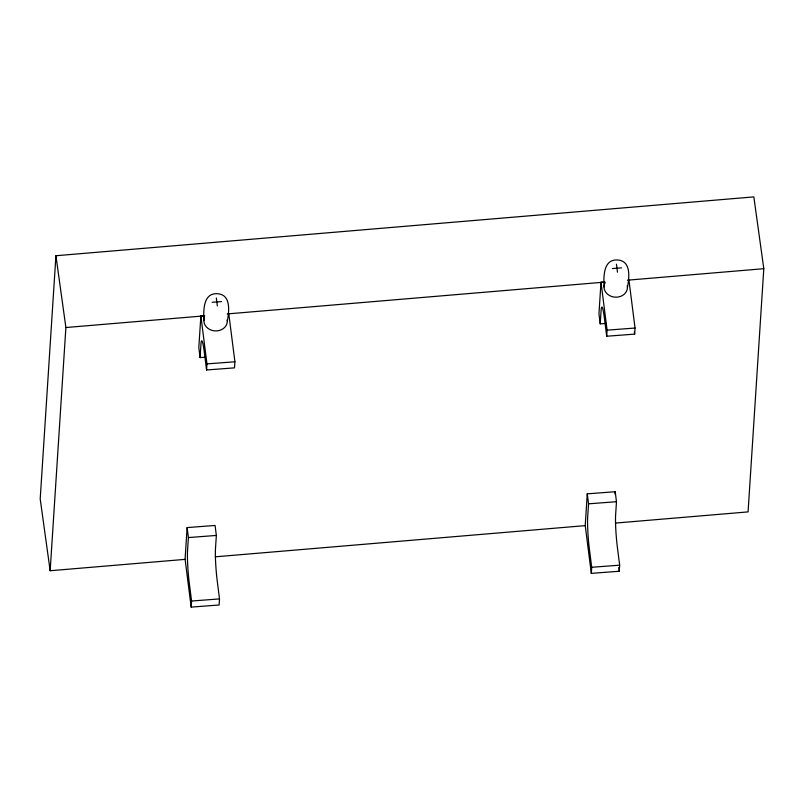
<?xml version="1.0" encoding="UTF-8"?>
<svg xmlns="http://www.w3.org/2000/svg" width="804" height="804" viewBox="0 0 804 804"><rect width="100%" height="100%" fill="white"/><g stroke="black" fill="none" stroke-linecap="round" stroke-linejoin="round"><path stroke-width="1.21" d="M615.492 523.072L748.072 511.897L763.8 268.687L753.84 196.89L55.928 255.732L40.2 498.942L50.16 570.739L185.242 559.353M50.16 570.739L65.888 327.529L55.928 255.732M187.131 527.585L185.081 559.202L191.181 607.11L219.12 604.99L219.512 598.91L217.231 580.94A23.437 1.99 85.7 0 1 215.482 548.82L216.346 535.444L215.08 525.464L187.131 527.585L188.397 537.564L187.533 550.941A23.437 1.99 85.7 0 0 189.282 583.061L191.573 601.03L191.181 607.11M204.306 315.801L200.869 315.982L198.819 347.599L200.085 357.579L204.95 357.217M200.085 357.579L200.95 344.202A23.437 1.99 85.7 0 1 204.276 352.011L206.568 369.971L234.507 367.86L234.909 361.78L228.808 313.872M203.884 320.716C203.563 311.339 202.739 293.4 216.738 293.681C231.361 294.003 229.15 311.319 227.311 321.108M206.568 369.971L206.96 363.89L200.869 315.982M587.262 493.847L585.222 525.464L591.312 573.373L619.261 571.252L619.653 565.172L617.371 547.202A23.437 1.99 85.7 0 1 615.613 515.083L616.477 501.706L615.211 491.726L587.262 493.847L588.538 503.827L587.664 517.203A23.437 1.99 85.7 0 0 589.422 549.323L591.704 567.292L591.312 573.373M604.437 282.063L601 282.244L598.96 313.861L600.226 323.851L606.296 323.389M600.226 323.851L601.09 310.475A23.437 1.99 85.7 0 1 604.417 318.273L606.698 336.233L634.647 334.122L635.039 328.042L628.949 280.134M604.025 286.978C603.703 277.601 602.879 259.662 616.879 259.943C631.502 260.265 629.291 277.581 627.452 287.37M606.698 336.233L607.09 330.153L601 282.244M615.05 494.158L615.211 491.726M65.888 327.529L204.718 315.831M227.23 313.932L604.96 282.083M627.472 280.184L763.8 268.687M215.261 556.82L585.483 525.605M612.306 268.556L621.623 267.853M212.166 302.294L221.482 301.59M607.09 330.153L635.039 328.042M206.96 363.89L234.909 361.78M588.538 503.827L616.477 501.706M188.397 537.564L216.346 535.444M591.704 567.292L619.653 565.172M191.573 601.03L219.512 598.91M634.346 331.72L634.647 334.122M616.457 264.214L617.472 272.204M618.789 567.564L619.261 571.252M216.316 297.952L217.331 305.932M227.21 319.801A11.718 10.01 3.7 0 1 214.588 330.876A11.718 10.01 3.7 0 1 204.427 317.711M627.271 285.631A11.718 10.01 3.7 0 1 616.005 297.199A11.718 10.01 3.7 0 1 604.126 285.671M604.417 284.395A11.718 10.01 3.7 0 1 605.121 282.767"/></g></svg>
